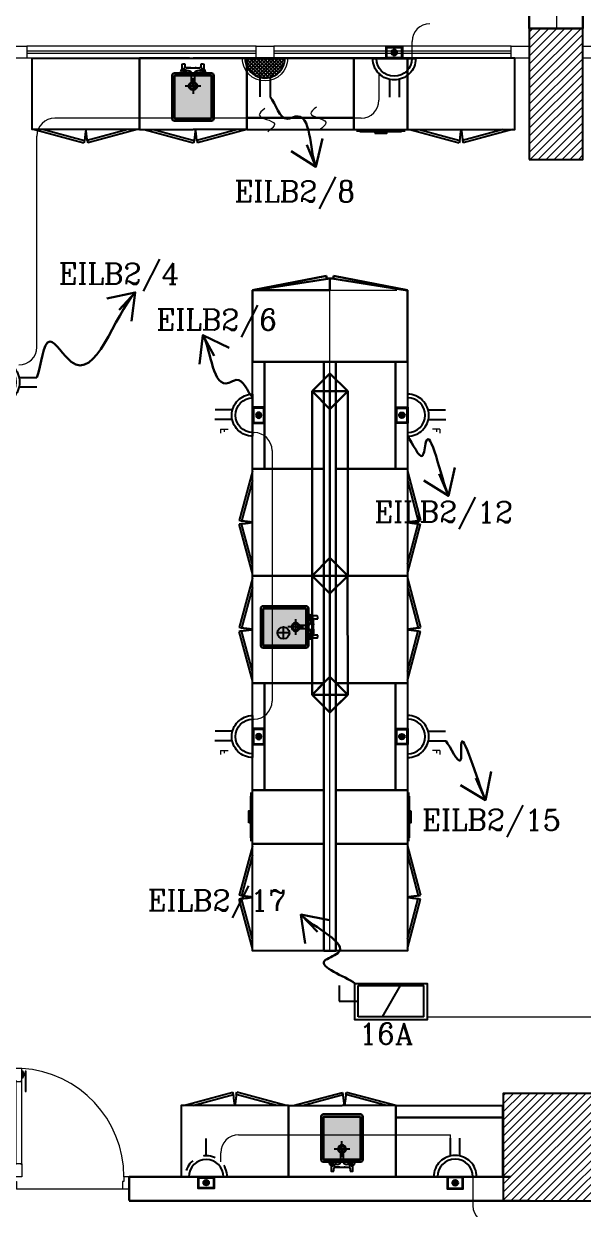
# Model space of a CAD drawing. Extents: x 1315 to 1416, y 473 to 837.
# Drawn here: x 1369.21 to 1373.91, y 527.94 to 537.9 of the extents above; entities that cross this region are included whole.
import ezdxf

# ---------------------------------------------------------------- set-up
doc = ezdxf.new("R2010")
doc.units = 0
doc.header["$MEASUREMENT"] = 0
for name, pattern in [('ACAD_ISO02W100', [15, 12, -3]), ('CENTERX2', [4, 2.5, -0.5, 0.5, -0.5]), ('DASHED', [19.05, 12.7, -6.35])]:
    doc.linetypes.add(name, pattern=pattern)
doc.layers.get('0').update_dxf_attribs({"color": 252, "linetype": 'CONTINUOUS', "lineweight": 30})
for name, color, linetype in [('-FUR', 252, 'CONTINUOUS'), ('E-SOCKETS', 6, 'CONTINUOUS'), ('LAYER8', 252, 'CONTINUOUS'), ('POWER', 1, 'CONTINUOUS'), ('SAN', 252, 'CONTINUOUS'), ('WIRING', 4, 'CONTINUOUS')]:
    doc.layers.add(name, color=color, linetype=linetype)
for name, color, linetype, lineweight in [('axis', 252, 'CENTERX2', 5), ('Column', 252, 'CONTINUOUS', 25), ('DOOR', 252, 'CONTINUOUS', 9), ('elev', 252, 'CONTINUOUS', 9), ('hatch', 252, 'CONTINUOUS', 9), ('R-SWTS-DET1', 252, 'CONTINUOUS', 5), ('Wall', 252, 'CONTINUOUS', 30), ('WINDOW', 252, 'CONTINUOUS', 5), ('WIRRING', 3, 'CONTINUOUS', 5)]:
    doc.layers.add(name, color=color, linetype=linetype, lineweight=lineweight)
doc.styles.add('ARIAL', font='arial.ttf')
doc.styles.add('E80', font='romanc.shx')
doc.dimstyles.new('DIM-100-IN', dxfattribs={"dimtxt": 0.22, "dimasz": 0.1, "dimexe": 0.15, "dimexo": 0.15, "dimgap": 0, "dimtad": 0, "dimrnd": 0.05, "dimzin": 1, "dimdsep": 46, "dimtxsty": 'ARIAL', "dimblk": 'DOT', "dimcen": 0.2, "dimclrd": 256, "dimclre": 256, "dimclrt": 23, "dimadec": 0, "dimazin": 0, "dimtfac": 1, "dimtmove": 2, "dimatfit": 2, "dimldrblk": 'OPEN90', "dimfxl": 0.15, "dimfxlon": 1, "dimtolj": 1, "dimtzin": 0, "dimlwe": -1, "dimarcsym": 0})

# ---------------------------------------------------------------- blocks, each defined once
blk = doc.blocks.new('d8')
at = {"layer": 'DOOR'}
for p, q in [((32.1195, -112.7481), (32.1195, -112.0482)), ((32.1245, -112.0482), (32.1245, -112.7481)), ((32.1711, -112.0482), (32.1711, -112.7481)), ((32.1761, -112.7481), (32.1761, -112.0482)), ((32.1311, -112.9536), (33.02, -112.9536))]:
    blk.add_line(p, q, dxfattribs=at)
for points in [[(32.0916, -112.1372), (32.0836, -112.1372), (32.0836, -111.9649), (32.0916, -111.9649)], [(32.1245, -112.0426), (32.1245, -112.0537), (32.1711, -112.0537), (32.1711, -112.0426), (32.1756, -112.0426), (32.1756, -111.9426), (32.1756, -111.9426), (32.12, -111.9426), (32.12, -112.0426)], [(32.2039, -112.1372), (32.212, -112.1372), (32.212, -111.9649), (32.2039, -111.9649)], [(32.1033, -111.9827), (32.0969, -111.9827), (32.0969, -112.0029), (32.1033, -112.0029)], [(32.1922, -111.9827), (32.1987, -111.9827), (32.1987, -112.0029), (32.1922, -112.0029)], [(32.1245, -112.7536), (32.1245, -112.7425), (32.1711, -112.7425), (32.1711, -112.7536), (32.1756, -112.7536), (32.1756, -112.8536), (32.1756, -112.8536), (32.12, -112.8536), (32.12, -112.7536)], [(32.0756, -112.9536), (32.0756, -112.8536), (32.12, -112.8536), (32.12, -112.8915), (32.1311, -112.8915), (32.1311, -112.9536)], [(33.0756, -112.9536), (33.0756, -112.8536), (33.031, -112.8536), (33.031, -112.8915), (33.0199, -112.8915), (33.02, -112.9536)]]:
    blk.add_lwpolyline(points, close=True, dxfattribs=at)
for points in [[(32.12, -112.0204), (32.1089, -112.0204), (32.1089, -111.9649), (32.12, -111.9649)], [(32.1756, -112.0204), (32.1867, -112.0204), (32.1867, -111.9649), (32.1756, -111.9649)], [(32.1089, -112.01), (32.1033, -112.01), (32.1033, -111.9755), (32.1089, -111.9755)], [(32.1867, -112.01), (32.1922, -112.01), (32.1922, -111.9755), (32.1867, -111.9755)]]:
    blk.add_lwpolyline(points, dxfattribs=at)
for points in [[(32.0916, -111.983, -1), (32.0969, -111.983), (32.0969, -111.983), (32.0969, -112.0026), (32.0969, -112.0026, -1), (32.0916, -112.0026), (32.0916, -112.0026)], [(32.1245, -112.0532), (32.1245, -112.0532, -1), (32.1245, -112.0432)], [(32.1711, -112.0532), (32.1711, -112.0532, 1), (32.1711, -112.0432)], [(32.2039, -111.983, 1), (32.1987, -111.983), (32.1987, -111.983), (32.1987, -112.0026), (32.1987, -112.0026, 1), (32.2039, -112.0026), (32.2039, -112.0026)], [(32.1245, -112.7431), (32.1245, -112.7431, 1), (32.1245, -112.7531)], [(32.1711, -112.7431), (32.1711, -112.7431, -1), (32.1711, -112.7531)]]:
    blk.add_lwpolyline(points, format="xyb", close=True, dxfattribs=at)
blk.add_circle((32.1089, -112.8425), 0.0111, dxfattribs=at)
blk.add_arc((32.1182, -112.8536), 0.9128, 360, 86.39768, dxfattribs=at)
blk = doc.blocks.new('A$C11ED6BD5')
at = {"layer": 'axis', "color": 0, "ltscale": 0.3}
blk.add_line((-8.65, 22.2), (-8.65, 24.2638), dxfattribs=at)
blk = doc.blocks.new('YY5Y5')
at = {"layer": 'SAN', "color": 1}
for p, q in [((434.16, 537.56), (433.7, 538.02)), ((434.16, 536.15), (433.7, 535.69)), ((433.83, 542.04), (433.83, 538.56)), ((435.73, 542.41), (434.2, 542.41)), ((435.58, 537.56), (436.04, 538.02)), ((435.58, 536.15), (436.04, 535.69)), ((435.73, 540.55), (435.73, 542.41)), ((436.72, 537.65), (438.25, 537.65)), ((446.18, 539.55), (436.73, 539.55)), ((440.5, 535.4), (440.5, 528.74)), ((442.4, 528.74), (442.4, 535.4)), ((443.04, 539.55), (446.16, 539.55)), ((444.65, 537.65), (446.18, 537.65)), ((447.32, 537.56), (446.86, 538.02)), ((447.32, 536.15), (446.86, 535.69)), ((447.16, 542.41), (447.16, 540.55)), ((448.69, 542.41), (447.16, 542.41)), ((448.74, 537.56), (449.2, 538.02)), ((448.74, 536.15), (449.2, 535.69)), ((449.07, 538.56), (449.07, 542.04)), ((440.87, 528.36), (442.03, 528.36))]:
    blk.add_line(p, q, dxfattribs=at)
at = {"layer": 'SAN', "color": 1, "linetype": 'Continuous'}
blk.add_line((439.23, 539.55), (439.86, 539.55), dxfattribs=at)
at = {"layer": 'SAN', "color": 2, "linetype": 'DASHED'}
for points in [[(436.06, 527.03), (446.84, 527.03)], [(441.45, 532.42), (441.45, 521.63)]]:
    blk.add_lwpolyline(points, dxfattribs=at)
at = {"layer": 'SAN', "color": 1}
for centre, radius in [((434.87, 536.85), 2), ((434.87, 536.85), 1), ((434.87, 536.85), 0.8), ((448.03, 536.85), 2), ((448.03, 536.85), 1), ((448.03, 536.85), 0.8)]:
    blk.add_circle(centre, radius, dxfattribs=at)
for centre, radius, start, end in [((434.2, 542.04), 0.375, 90, 180), ((436.73, 540.55), 1, 180, 270), ((438.25, 535.4), 2.25, 0, 90), ((444.65, 535.4), 2.25, 90, 180), ((446.16, 540.55), 1, 270, 0), ((448.69, 542.04), 0.375, 0, 90), ((441.45, 527.03), 2.86, 109.43194, 70.56806), ((441.45, 527.03), 2.08, 117.27647, 62.72353), ((440.87, 528.74), 0.375, 180, 270), ((442.03, 528.74), 0.375, 270, 360)]:
    blk.add_arc(centre, radius, start, end, dxfattribs=at)
blk = doc.blocks.new('fd')
at = {"layer": '-FUR'}
h = blk.add_hatch(color=254, dxfattribs=at)
h.paths.add_polyline_path([(1322.6636, 576.6994), (1322.3536, 576.6994), (1322.3536, 577.0594), (1322.6636, 577.0594)], flags=16)
edge = h.paths.add_edge_path()
edge.add_line((1322.6636, 576.6794), (1322.3536, 576.6794))
edge.add_arc((1322.3536, 576.6994), 0.02, 180, 270, ccw=False)
edge.add_line((1322.3336, 576.6994), (1322.3336, 577.0594))
edge.add_arc((1322.3536, 577.0594), 0.02, 90, 180, ccw=False)
edge.add_line((1322.3536, 577.0794), (1322.6636, 577.0794))
edge.add_arc((1322.6636, 577.0594), 0.02, 0, 90, ccw=False)
edge.add_line((1322.6836, 577.0594), (1322.6836, 576.6994))
edge.add_arc((1322.6636, 576.6994), 0.02, -90, 0, ccw=False)
blk.add_hatch(color=253, dxfattribs=at).paths.add_polyline_path([(1322.6636, 577.0594), (1322.6636, 576.6994), (1322.3536, 576.6994), (1322.3536, 577.0594)])
h = blk.add_hatch(color=251, dxfattribs=at)
h.paths.add_polyline_path([(1322.6337, 577.0294), (1322.6636, 577.0594), (1322.6636, 576.6994), (1322.6336, 576.7294)])
h.paths.add_polyline_path([(1322.6336, 576.7294), (1322.6636, 576.6994), (1322.3536, 576.6994), (1322.3836, 576.7294)])
h = blk.add_hatch(color=252, dxfattribs=at)
h.paths.add_polyline_path([(1322.3836, 577.0294), (1322.3536, 577.0594), (1322.6636, 577.0594), (1322.6337, 577.0294)])
h.paths.add_polyline_path([(1322.3836, 576.7294), (1322.3536, 576.6994), (1322.3536, 577.0594), (1322.3836, 577.0294)])
for p, q in [((1322.4784, 577.2056), (1322.0597, 577.2056)), ((1322.4784, 577.2056), (1322.9597, 577.2056)), ((1322.0597, 576.6056), (1322.5097, 576.6056)), ((1322.9597, 576.6056), (1322.5097, 576.6056))]:
    blk.add_line(p, q, dxfattribs=at)
at = {"layer": '-FUR', "linetype": 'ACAD_ISO02W100'}
for p, q in [((1322.0597, 577.2056), (1322.5097, 577.2056)), ((1322.9597, 577.2056), (1322.5097, 577.2056)), ((1322.0997, 576.6056), (1322.5133, 576.4948)), ((1322.177, 576.6056), (1322.5185, 576.5141)), ((1322.8824, 576.6056), (1322.541, 576.5141)), ((1322.9597, 576.6056), (1322.5462, 576.4948)), ((1322.5185, 576.5141), (1322.5133, 576.4948)), ((1322.541, 576.5141), (1322.5462, 576.4948))]:
    blk.add_line(p, q, dxfattribs=at)
for centre, start, end in [((1324.045, 576.3727), 171.26112, 174.70691), ((1321.0144, 576.3727), 5.29309, 8.73888)]:
    blk.add_arc(centre, 1.5331, start, end, dxfattribs=at)
for p, q in [((1322.0597, 577.2056), (1322.0597, 576.6056)), ((1322.9597, 577.2056), (1322.9597, 576.6056))]:
    blk.add_line(p, q)
blk.add_lwpolyline([(1322.6636, 576.6794), (1322.3536, 576.6794, -0.414214), (1322.3336, 576.6994), (1322.3336, 577.0594, -0.414214), (1322.3536, 577.0794), (1322.6636, 577.0794, -0.414214), (1322.6836, 577.0594), (1322.6836, 576.6994, -0.414214)], format="xyb", close=True)
blk.add_lwpolyline([(1322.6636, 576.6794), (1322.3536, 576.6794, -0.414214), (1322.3336, 576.6994), (1322.3336, 577.0594, -0.414214), (1322.3536, 577.0794), (1322.6636, 577.0794, -0.414214), (1322.6836, 577.0594), (1322.6836, 576.6994, -0.414214)], format="xyb", close=True)
blk.add_lwpolyline([(1322.6636, 576.6994), (1322.3536, 576.6994), (1322.3536, 577.0594), (1322.6636, 577.0594)], close=True)
at = {"extrusion": (0, 0, -1), "xscale": 0.0121000000000322, "yscale": 0.0121000000000322, "zscale": -0.0121}
blk.add_blockref('YY5Y5', (-1327.8502, 570.5947), dxfattribs=at)
blk = doc.blocks.new('juy')
blk.add_line((1322.9597, 577.2056), (1322.9597, 576.6056))
blk.add_blockref('fd', (0, 0))
blk = doc.blocks.new('5')
at = {"layer": '-FUR', "linetype": 'ACAD_ISO02W100'}
for p, q in [((41999.7885, -66320.4478), (42000.6885, -66320.4478)), ((41999.8085, -66321.0478), (42000.2221, -66321.1587)), ((41999.8858, -66321.0478), (42000.2273, -66321.1393)), ((42000.5913, -66321.0478), (42000.2498, -66321.1393)), ((42000.6685, -66321.0478), (42000.255, -66321.1587)), ((42000.2273, -66321.1393), (42000.2221, -66321.1587)), ((42000.2498, -66321.1393), (42000.255, -66321.1587))]:
    blk.add_line(p, q, dxfattribs=at)
at = {"layer": '-FUR'}
blk.add_lwpolyline([(41999.7885, -66320.4478), (42000.6885, -66320.4478), (42000.6885, -66321.0478), (41999.7885, -66321.0478)], close=True, dxfattribs=at)
at = {"layer": '-FUR', "linetype": 'ACAD_ISO02W100'}
for centre, start, end in [((42001.7538, -66321.2808), 171.26112, 174.70691), ((41998.7233, -66321.2808), 5.29309, 8.73888)]:
    blk.add_arc(centre, 1.5331, start, end, dxfattribs=at)
blk = doc.blocks.new('ba7es')
at = {"layer": '-FUR', "linetype": 'ACAD_ISO02W100'}
blk.add_line((1323.8895, 576.6578), (1322.9895, 576.6578), dxfattribs=at)
for p, q in [((1323.8895, 577.2578), (1322.9895, 577.2578)), ((1322.9895, 577.2578), (1322.9895, 576.6578)), ((1323.8895, 576.6578), (1323.8895, 577.2578)), ((1322.9895, 576.6578), (1322.9895, 576.7578)), ((1322.9895, 576.7578), (1323.8895, 576.7578))]:
    blk.add_line(p, q)
blk = doc.blocks.new('3')
at = {"layer": '-FUR', "linetype": 'ACAD_ISO02W100'}
blk.add_line((41990.0194, -66320.4802), (41990.4694, -66320.4802), dxfattribs=at)
at = {"layer": '-FUR'}
for p, q in [((41990.0394, -66321.0902), (41990.4494, -66321.0902)), ((41990.0694, -66321.0952), (41990.4194, -66321.0952))]:
    blk.add_line(p, q, dxfattribs=at)
blk.add_lwpolyline([(41990.0194, -66321.0802), (41990.4694, -66321.0802), (41990.4694, -66320.4802), (41990.0194, -66320.4802)], close=True, dxfattribs=at)
at = {"layer": '-FUR', "color": 1}
blk.add_lwpolyline([(41990.1944, -66321.1102), (41990.2944, -66321.1102), (41990.2944, -66321.1002), (41990.1944, -66321.1002)], close=True, dxfattribs=at)
blk = doc.blocks.new('vfd')
at = {"layer": '-FUR'}
h = blk.add_hatch(color=254, dxfattribs=at)
h.paths.add_polyline_path([(1316.635, 565.8296), (1316.635, 566.1396), (1316.275, 566.1396), (1316.275, 565.8296)], flags=16)
edge = h.paths.add_edge_path()
edge.add_line((1316.655, 565.8296), (1316.655, 566.1396))
edge.add_ellipse((1316.635, 566.1396), major_axis=(-0.0141, -0.0141), ratio=1, start_angle=135, end_angle=225)
edge.add_line((1316.635, 566.1596), (1316.275, 566.1596))
edge.add_ellipse((1316.275, 566.1396), major_axis=(-0.0141, -0.0141), ratio=1, start_angle=225, end_angle=315)
edge.add_line((1316.255, 566.1396), (1316.255, 565.8296))
edge.add_ellipse((1316.275, 565.8296), major_axis=(0.0141, -0.0141), ratio=1, start_angle=225, end_angle=315)
edge.add_line((1316.275, 565.8096), (1316.635, 565.8096))
edge.add_ellipse((1316.635, 565.8296), major_axis=(0.0141, -0.0141), ratio=1, start_angle=-45, end_angle=45)
blk.add_hatch(color=253, dxfattribs=at).paths.add_polyline_path([(1316.275, 565.8296), (1316.635, 565.8296), (1316.635, 566.1396), (1316.275, 566.1396)])
h = blk.add_hatch(color=251, dxfattribs=at)
h.paths.add_polyline_path([(1316.305, 565.8596), (1316.275, 565.8296), (1316.635, 565.8296), (1316.605, 565.8596)])
h.paths.add_polyline_path([(1316.605, 565.8596), (1316.635, 565.8296), (1316.635, 566.1396), (1316.605, 566.1096)])
h = blk.add_hatch(color=252, dxfattribs=at)
h.paths.add_polyline_path([(1316.305, 566.1096), (1316.275, 566.1396), (1316.275, 565.8296), (1316.305, 565.8596)])
h.paths.add_polyline_path([(1316.605, 566.1096), (1316.635, 566.1396), (1316.275, 566.1396), (1316.305, 566.1096)])
blk.add_lwpolyline([(1316.655, 565.8296), (1316.655, 566.1396, 0.414214), (1316.635, 566.1596), (1316.275, 566.1596, 0.414214), (1316.255, 566.1396), (1316.255, 565.8296, 0.414214), (1316.275, 565.8096), (1316.635, 565.8096, 0.414214)], format="xyb", close=True)
blk.add_lwpolyline([(1316.655, 565.8296), (1316.655, 566.1396, 0.414214), (1316.635, 566.1596), (1316.275, 566.1596, 0.414214), (1316.255, 566.1396), (1316.255, 565.8296, 0.414214), (1316.275, 565.8096), (1316.635, 565.8096, 0.414214)], format="xyb", close=True)
blk.add_lwpolyline([(1316.635, 565.8296), (1316.635, 566.1396), (1316.275, 566.1396), (1316.275, 565.8296)], close=True)
at = {"layer": 'LAYER8'}
for p, q in [((1316.415, 566.0346), (1316.515, 566.0346)), ((1316.465, 566.0846), (1316.465, 565.9846))]:
    blk.add_line(p, q, dxfattribs=at)
blk.add_circle((1316.465, 566.0346), 0.05, dxfattribs=at)
at = {"xscale": 0.0121, "yscale": 0.0121, "zscale": 0.0121, "rotation": 89.99999999999997}
blk.add_blockref('YY5Y5', (1322.7397, 560.6431), dxfattribs=at)
blk = doc.blocks.new('LAB 2')
h = blk.add_hatch(color=251)
h.set_gradient(color1=(255, 191, 127), color2=(255, 181, 107), one_color=1, tint=0.71)
h.paths.add_polyline_path([(993.6017, 445.0029), (993.2917, 445.0029), (993.2917, 444.6429), (993.6017, 444.6429)], flags=0)
edge = h.paths.add_edge_path(flags=17)
edge.add_line((993.6017, 445.0229), (993.2917, 445.0229))
edge.add_arc((993.2917, 445.0029), 0.02, 90, 180)
edge.add_line((993.2717, 445.0029), (993.2717, 444.6429))
edge.add_arc((993.2917, 444.6429), 0.02, 180, 270)
edge.add_line((993.2917, 444.6229), (993.6017, 444.6229))
edge.add_arc((993.6017, 444.6429), 0.02, 270, 360)
edge.add_line((993.6217, 444.6429), (993.6217, 445.0029))
edge.add_arc((993.6017, 445.0029), 0.02, 360, 450)
edge = h.paths.add_edge_path(flags=0)
edge.add_line((993.4352, 444.7099), (993.4352, 444.6293))
edge = h.paths.add_edge_path(flags=0)
edge.add_line((993.4582, 444.6293), (993.4582, 444.7099))
edge = h.paths.add_edge_path(flags=0)
edge.add_line((993.4467, 444.6653), (993.4467, 444.7959))
edge = h.paths.add_edge_path(flags=0)
edge.add_line((993.5119, 444.7306), (993.3814, 444.7306))
edge = h.paths.add_edge_path(flags=0)
edge.add_arc((993.4467, 444.7306), 0.0346, -70.56806, 250.56806, ccw=False)
edge = h.paths.add_edge_path(flags=0)
edge.add_arc((993.4467, 444.7306), 0.0251, -62.72353, 242.72353, ccw=False)
edge = h.paths.add_edge_path(flags=0)
edge.add_arc((993.4397, 444.7099), 0.00454, 90, 180, ccw=False)
edge = h.paths.add_edge_path(flags=0)
edge.add_arc((993.4537, 444.7099), 0.00454, 0, 90, ccw=False)
edge = h.paths.add_edge_path(flags=0)
edge.add_line((993.4537, 444.7145), (993.4397, 444.7145))
edge = h.paths.add_edge_path(flags=16)
edge.add_arc((993.367, 444.6117), 0.0121, 0, 360, ccw=False)
edge = h.paths.add_edge_path(flags=16)
edge.add_line((993.5177, 444.6203), (993.5122, 444.6258))
edge = h.paths.add_edge_path(flags=16)
edge.add_line((993.5349, 444.6203), (993.5404, 444.6258))
edge = h.paths.add_edge_path(flags=16)
edge.add_line((993.3585, 444.6203), (993.3529, 444.6258))
edge = h.paths.add_edge_path(flags=16)
edge.add_line((993.3756, 444.6203), (993.3812, 444.6258))
h = blk.add_hatch(color=251)
h.set_gradient(color1=(255, 191, 127), color2=(255, 181, 107), one_color=1, tint=0.71)
edge = h.paths.add_edge_path(flags=17)
edge.add_line((993.6017, 445.0229), (993.2917, 445.0229))
edge.add_arc((993.2917, 445.0029), 0.02, 90, 180)
edge.add_line((993.2717, 445.0029), (993.2717, 444.6429))
edge.add_arc((993.2917, 444.6429), 0.02, 180, 270)
edge.add_line((993.2917, 444.6229), (993.6017, 444.6229))
edge.add_arc((993.6017, 444.6429), 0.02, 270, 360)
edge.add_line((993.6217, 444.6429), (993.6217, 445.0029))
edge.add_arc((993.6017, 445.0029), 0.02, 360, 450)
h.paths.add_polyline_path([(993.6017, 445.0029), (993.2917, 445.0029), (993.2917, 444.6429), (993.6017, 444.6429)], flags=0)
edge = h.paths.add_edge_path(flags=0)
edge.add_line((993.4352, 444.7099), (993.4352, 444.6293))
edge = h.paths.add_edge_path(flags=0)
edge.add_line((993.4582, 444.6293), (993.4582, 444.7099))
edge = h.paths.add_edge_path(flags=0)
edge.add_line((993.4467, 444.6653), (993.4467, 444.7959))
edge = h.paths.add_edge_path(flags=0)
edge.add_line((993.5119, 444.7306), (993.3814, 444.7306))
edge = h.paths.add_edge_path(flags=0)
edge.add_arc((993.4467, 444.7306), 0.0346, -70.56806, 250.56806, ccw=False)
edge = h.paths.add_edge_path(flags=0)
edge.add_arc((993.4467, 444.7306), 0.0251, -62.72353, 242.72353, ccw=False)
edge = h.paths.add_edge_path(flags=0)
edge.add_arc((993.4397, 444.7099), 0.00454, 90, 180, ccw=False)
edge = h.paths.add_edge_path(flags=0)
edge.add_arc((993.4537, 444.7099), 0.00454, 0, 90, ccw=False)
edge = h.paths.add_edge_path(flags=0)
edge.add_line((993.4537, 444.7145), (993.4397, 444.7145))
edge = h.paths.add_edge_path(flags=16)
edge.add_arc((993.367, 444.6117), 0.0121, 0, 360, ccw=False)
edge = h.paths.add_edge_path(flags=16)
edge.add_line((993.5177, 444.6203), (993.5122, 444.6258))
edge = h.paths.add_edge_path(flags=16)
edge.add_line((993.5349, 444.6203), (993.5404, 444.6258))
edge = h.paths.add_edge_path(flags=16)
edge.add_line((993.3585, 444.6203), (993.3529, 444.6258))
edge = h.paths.add_edge_path(flags=16)
edge.add_line((993.3756, 444.6203), (993.3812, 444.6258))
h = blk.add_hatch(color=251)
h.set_gradient(color1=(255, 191, 127), color2=(255, 181, 107), one_color=1, tint=0.71)
edge = h.paths.add_edge_path(flags=16)
edge.add_line((993.6017, 445.0229), (993.2917, 445.0229))
edge.add_arc((993.2917, 445.0029), 0.02, 90, 180)
edge.add_line((993.2717, 445.0029), (993.2717, 444.6429))
edge.add_arc((993.2917, 444.6429), 0.02, 180, 270)
edge.add_line((993.2917, 444.6229), (993.6017, 444.6229))
edge.add_arc((993.6017, 444.6429), 0.02, 270, 360)
edge.add_line((993.6217, 444.6429), (993.6217, 445.0029))
edge.add_arc((993.6017, 445.0029), 0.02, 360, 450)
edge = h.paths.add_edge_path()
edge.add_arc((993.367, 444.6117), 0.0242, 0, 360, ccw=False)
edge = h.paths.add_edge_path(flags=16)
edge.add_arc((993.367, 444.6117), 0.0121, 0, 360, ccw=False)
edge = h.paths.add_edge_path(flags=16)
edge.add_arc((993.367, 444.6117), 0.00968, 0, 360, ccw=False)
edge = h.paths.add_edge_path(flags=16)
edge.add_line((993.3585, 444.6203), (993.3529, 444.6258))
edge = h.paths.add_edge_path(flags=16)
edge.add_line((993.3585, 444.6032), (993.3529, 444.5976))
edge = h.paths.add_edge_path(flags=16)
edge.add_line((993.3756, 444.6203), (993.3812, 444.6258))
edge = h.paths.add_edge_path(flags=16)
edge.add_line((993.3756, 444.6032), (993.3812, 444.5976))
h = blk.add_hatch(color=251)
h.set_gradient(color1=(255, 191, 127), color2=(255, 181, 107), one_color=1, tint=0.71)
edge = h.paths.add_edge_path(flags=16)
edge.add_line((993.6017, 445.0229), (993.2917, 445.0229))
edge.add_arc((993.2917, 445.0029), 0.02, 90, 180)
edge.add_line((993.2717, 445.0029), (993.2717, 444.6429))
edge.add_arc((993.2917, 444.6429), 0.02, 180, 270)
edge.add_line((993.2917, 444.6229), (993.6017, 444.6229))
edge.add_arc((993.6017, 444.6429), 0.02, 270, 360)
edge.add_line((993.6217, 444.6429), (993.6217, 445.0029))
edge.add_arc((993.6017, 445.0029), 0.02, 360, 450)
edge = h.paths.add_edge_path()
edge.add_arc((993.5263, 444.6117), 0.0242, 0, 360, ccw=False)
edge = h.paths.add_edge_path(flags=16)
edge.add_arc((993.5263, 444.6117), 0.0121, 0, 360, ccw=False)
edge = h.paths.add_edge_path(flags=16)
edge.add_arc((993.5263, 444.6117), 0.00968, 0, 360, ccw=False)
edge = h.paths.add_edge_path(flags=16)
edge.add_line((993.5177, 444.6203), (993.5122, 444.6258))
edge = h.paths.add_edge_path(flags=16)
edge.add_line((993.5177, 444.6032), (993.5122, 444.5976))
edge = h.paths.add_edge_path(flags=16)
edge.add_line((993.5349, 444.6203), (993.5404, 444.6258))
edge = h.paths.add_edge_path(flags=16)
edge.add_line((993.5349, 444.6032), (993.5404, 444.5976))
h = blk.add_hatch(color=251)
h.set_gradient(color1=(255, 191, 127), color2=(255, 181, 107), one_color=1, tint=0.71)
edge = h.paths.add_edge_path(flags=16)
edge.add_line((993.6017, 445.0229), (993.2917, 445.0229))
edge.add_arc((993.2917, 445.0029), 0.02, 90, 180)
edge.add_line((993.2717, 445.0029), (993.2717, 444.6429))
edge.add_arc((993.2917, 444.6429), 0.02, 180, 270)
edge.add_line((993.2917, 444.6229), (993.6017, 444.6229))
edge.add_arc((993.6017, 444.6429), 0.02, 270, 360)
edge.add_line((993.6217, 444.6429), (993.6217, 445.0029))
edge.add_arc((993.6017, 445.0029), 0.02, 360, 450)
edge = h.paths.add_edge_path(flags=0)
edge.add_line((993.4352, 444.7099), (993.4352, 444.6293))
edge = h.paths.add_edge_path()
edge.add_arc((993.4079, 444.6293), 0.0272, 270, 360, ccw=False)
h = blk.add_hatch(color=251)
h.set_gradient(color1=(255, 191, 127), color2=(255, 181, 107), one_color=1, tint=0.71)
edge = h.paths.add_edge_path(flags=16)
edge.add_line((993.6017, 445.0229), (993.2917, 445.0229))
edge.add_arc((993.2917, 445.0029), 0.02, 90, 180)
edge.add_line((993.2717, 445.0029), (993.2717, 444.6429))
edge.add_arc((993.2917, 444.6429), 0.02, 180, 270)
edge.add_line((993.2917, 444.6229), (993.6017, 444.6229))
edge.add_arc((993.6017, 444.6429), 0.02, 270, 360)
edge.add_line((993.6217, 444.6429), (993.6217, 445.0029))
edge.add_arc((993.6017, 445.0029), 0.02, 360, 450)
edge = h.paths.add_edge_path(flags=0)
edge.add_line((993.4582, 444.6293), (993.4582, 444.7099))
edge = h.paths.add_edge_path()
edge.add_arc((993.4854, 444.6293), 0.0272, 180, 270, ccw=False)
h = blk.add_hatch(color=251)
h.set_gradient(color1=(255, 191, 127), color2=(255, 181, 107), one_color=1, tint=0.71)
edge = h.paths.add_edge_path(flags=16)
edge.add_line((993.6017, 445.0229), (993.2917, 445.0229))
edge.add_arc((993.2917, 445.0029), 0.02, 90, 180)
edge.add_line((993.2717, 445.0029), (993.2717, 444.6429))
edge.add_arc((993.2917, 444.6429), 0.02, 180, 270)
edge.add_line((993.2917, 444.6229), (993.6017, 444.6229))
edge.add_arc((993.6017, 444.6429), 0.02, 270, 360)
edge.add_line((993.6217, 444.6429), (993.6217, 445.0029))
edge.add_arc((993.6017, 445.0029), 0.02, 360, 450)
h.paths.add_polyline_path([(993.6017, 445.0029), (993.2917, 445.0029), (993.2917, 444.6429), (993.6017, 444.6429)], flags=0)
edge = h.paths.add_edge_path(flags=17)
edge.add_line((993.6017, 445.0229), (993.2917, 445.0229))
edge.add_arc((993.2917, 445.0029), 0.02, 90, 180)
edge.add_line((993.2717, 445.0029), (993.2717, 444.6429))
edge.add_arc((993.2917, 444.6429), 0.02, 180, 270)
edge.add_line((993.2917, 444.6229), (993.6017, 444.6229))
edge.add_arc((993.6017, 444.6429), 0.02, 270, 360)
edge.add_line((993.6217, 444.6429), (993.6217, 445.0029))
edge.add_arc((993.6017, 445.0029), 0.02, 360, 450)
edge = h.paths.add_edge_path(flags=0)
edge.add_line((993.4352, 444.7099), (993.4352, 444.6293))
edge = h.paths.add_edge_path(flags=0)
edge.add_line((993.4582, 444.6293), (993.4582, 444.7099))
edge = h.paths.add_edge_path(flags=0)
edge.add_line((993.4467, 444.6653), (993.4467, 444.7959))
edge = h.paths.add_edge_path(flags=0)
edge.add_line((993.5119, 444.7306), (993.3814, 444.7306))
edge = h.paths.add_edge_path(flags=0)
edge.add_arc((993.4467, 444.7306), 0.0346, -70.56806, 250.56806, ccw=False)
edge = h.paths.add_edge_path(flags=0)
edge.add_arc((993.4467, 444.7306), 0.0251, -62.72353, 242.72353, ccw=False)
edge = h.paths.add_edge_path(flags=0)
edge.add_arc((993.4397, 444.7099), 0.00454, 90, 180, ccw=False)
edge = h.paths.add_edge_path(flags=0)
edge.add_arc((993.4537, 444.7099), 0.00454, 0, 90, ccw=False)
edge = h.paths.add_edge_path(flags=0)
edge.add_line((993.4537, 444.7145), (993.4397, 444.7145))
edge = h.paths.add_edge_path(flags=16)
edge.add_arc((993.5263, 444.6117), 0.0121, 0, 360, ccw=False)
edge = h.paths.add_edge_path(flags=16)
edge.add_arc((993.367, 444.6117), 0.0121, 0, 360, ccw=False)
edge = h.paths.add_edge_path(flags=16)
edge.add_line((993.5177, 444.6203), (993.5122, 444.6258))
edge = h.paths.add_edge_path(flags=16)
edge.add_line((993.5349, 444.6203), (993.5404, 444.6258))
edge = h.paths.add_edge_path(flags=16)
edge.add_line((993.3585, 444.6203), (993.3529, 444.6258))
edge = h.paths.add_edge_path(flags=16)
edge.add_line((993.3756, 444.6203), (993.3812, 444.6258))
at = {"color": 251}
for p, q in [((994.5461, 451.9968), (994.6461, 451.9968)), ((994.5461, 451.9968), (994.5461, 447.3948)), ((994.6461, 447.3952), (994.6461, 451.9968)), ((994.5963, 449.995), (994.4463, 449.845)), ((994.5963, 449.995), (994.4463, 449.845)), ((994.7463, 449.845), (994.5963, 449.995)), ((994.5963, 449.845), (994.5963, 449.995)), ((994.7463, 449.845), (994.5963, 449.995)), ((994.4463, 449.845), (994.5461, 449.9448)), ((994.6461, 449.9452), (994.7463, 449.845)), ((994.4463, 449.845), (994.7463, 449.845)), ((994.5963, 449.695), (994.4463, 449.845)), ((994.4463, 449.845), (994.7463, 449.845)), ((994.5963, 449.845), (994.4463, 449.845)), ((994.4463, 449.845), (994.5963, 449.845)), ((994.4463, 449.845), (994.7463, 449.845)), ((994.5963, 449.695), (994.4463, 449.845)), ((994.4463, 448.845), (994.4463, 449.845)), ((994.4463, 449.845), (994.7463, 449.845)), ((994.5461, 449.7452), (994.4463, 449.845)), ((994.7463, 449.845), (994.5963, 449.695)), ((994.5963, 448.995), (994.5963, 449.845)), ((994.5963, 449.845), (994.7463, 449.845)), ((994.5963, 449.845), (994.5963, 449.695)), ((994.7463, 449.845), (994.5963, 449.695)), ((994.6481, 449.7468), (994.7463, 449.845)), ((994.7463, 449.845), (994.7445, 448.8468)), ((994.5963, 448.995), (994.4463, 448.845)), ((994.5963, 448.845), (994.5963, 448.995)), ((994.7463, 448.845), (994.5963, 448.995)), ((994.7463, 448.845), (994.4463, 448.845)), ((994.5963, 448.695), (994.4463, 448.845)), ((994.4463, 448.845), (994.7463, 448.845)), ((994.4463, 447.295), (994.4463, 448.845)), ((994.6461, 448.8468), (994.5961, 448.8468)), ((994.5963, 448.845), (994.5963, 448.695)), ((994.5963, 448.695), (994.7463, 448.845)), ((994.5963, 448.845), (994.5963, 447.145)), ((994.7463, 448.845), (994.7463, 447.295)), ((994.5963, 447.445), (994.5963, 448.295)), ((994.5963, 447.445), (994.4463, 447.295)), ((994.5963, 447.295), (994.5963, 447.445)), ((994.7463, 447.295), (994.5963, 447.445)), ((994.7463, 447.295), (994.4463, 447.295)), ((994.5963, 447.145), (994.4463, 447.295)), ((994.4463, 447.295), (994.7463, 447.295)), ((994.5963, 447.295), (994.5963, 447.145)), ((994.5963, 447.145), (994.7463, 447.295)), ((993.9461, 447.0468), (993.9461, 446.4468)), ((993.9461, 447.0468), (995.2461, 447.0468)), ((995.2461, 446.4468), (995.2461, 447.0468)), ((993.9461, 446.4468), (994.5961, 446.4468)), ((993.9461, 446.4468), (994.5661, 446.3268)), ((993.9461, 446.4468), (993.9661, 446.4468)), ((993.9661, 446.4468), (994.5961, 446.3468)), ((994.5961, 446.4468), (994.5961, 446.3468)), ((995.2261, 446.4468), (994.6111, 446.3468)), ((995.2461, 446.4468), (994.6261, 446.3268)), ((995.2461, 446.4468), (995.2261, 446.4468)), ((994.5961, 446.3468), (994.5661, 446.3468)), ((994.5661, 446.3468), (994.5661, 446.3268)), ((994.5961, 446.3468), (994.6261, 446.3468)), ((994.6261, 446.3468), (994.6261, 446.3268))]:
    blk.add_line(p, q, dxfattribs=at)
at = {"layer": 'elev', "color": 251, "linetype": 'Continuous'}
for p, q in [((994.0361, 451.9968), (995.1561, 451.9968)), ((994.5961, 451.9968), (994.5961, 446.3787)), ((994.0361, 446.4468), (995.1561, 446.4468))]:
    blk.add_line(p, q, dxfattribs=at)
at = {"color": 251}
blk.add_blockref('juy', (-327.8115, -123.3088), dxfattribs=at)
at = {"color": 251, "xscale": -1}
for name, p in [('ba7es', (2319.0377, -123.361)), ('vfd', (2310.6705, -116.7088))]:
    blk.add_blockref(name, p, dxfattribs=at)
for name, p, rotation in [('ba7es', (417.2883, -873.2427), 270), ('ba7es', (1571.9039, 1773.6363), 90), ('ba7es', (417.2883, -875.9427), 270), ('ba7es', (1571.9039, 1770.9363), 90), ('juy', (-329.062, 1021.7024), 180)]:
    blk.add_blockref(name, p, dxfattribs=dict(at, rotation=rotation))
at = {"color": 251, "rotation": 179.999999999975}
blk.add_blockref('ba7es', (2317.7873, 1021.7546), dxfattribs=at)
at = {"layer": 'Wall', "color": 251, "lineweight": 20}
blk.add_blockref('5', (-41006.4403, 66774.3446), dxfattribs=at)
at = {"layer": 'Wall', "color": 251, "lineweight": 20, "xscale": -1}
for name, p, rotation in [('5', (67314.9939, -41548.6917), 270), ('5', (-65325.8018, 42451.7853), 90), ('5', (67314.9939, -41550.9417), 270), ('5', (-65325.8018, 42449.5353), 90), ('5', (67314.9939, -41551.8417), 270), ('5', (-65325.8018, 42448.6353), 90), ('5', (-41007.6908, -65875.9511), 180), ('3', (-40995.2217, -65875.9834), 180)]:
    blk.add_blockref(name, p, dxfattribs=dict(at, rotation=rotation))
at = {"layer": 'Wall', "color": 251, "lineweight": 20}
for name, p, rotation in [('3', (67315.0263, 42441.1162), 270), ('3', (-65325.8341, -41539.3726), 90), ('5', (42995.9363, -65875.9511), 179.999999999975)]:
    blk.add_blockref(name, p, dxfattribs=dict(at, rotation=rotation))
blk = doc.blocks.new('LOAD BREAK SWITCH IP')
at = {"layer": 'E-SOCKETS', "color": 6}
for p, q in [((1958.3192, -128.1367), (1958.3192, -128.2674)), ((1958.4787, -128.1367), (1959.0313, -128.1367)), ((1958.4787, -128.3981), (1958.4787, -128.1367)), ((1959.0313, -128.3981), (1959.0313, -128.1367)), ((1958.3192, -128.2674), (1958.4787, -128.2674)), ((1959.0313, -128.3981), (1958.4787, -128.3981))]:
    blk.add_line(p, q, dxfattribs=at)
at = {"layer": 'E-SOCKETS', "color": 3}
blk.add_line((1958.8305, -128.1367), (1958.6795, -128.3981), dxfattribs=at)
at = {"layer": 'E-SOCKETS', "color": 7}
blk.add_lwpolyline([(1958.4509, -128.118), (1959.0586, -128.118), (1959.0586, -128.4243), (1958.4509, -128.4243)], close=True, dxfattribs=at)
blk = doc.blocks.new('DOUBLEX POWER SOCKET')
at = {"layer": 'POWER', "ltscale": 0.05}
h = blk.add_hatch(dxfattribs=at)
h.set_pattern_fill('ANSI37', color=213, scale=0.000177778, angle=-90, style=0)
h.set_pattern_definition([(135, (-134.804893, -140.661473), (0.0117851071, 0.0117851071), []), (45, (-134.804893, -140.661473), (0.0117851071, -0.0117851071), [])])
edge = h.paths.add_edge_path()
edge.add_line((112.7598, -131.9321), (112.4931, -131.9321))
edge.add_ellipse((112.6264, -131.9321), major_axis=(0.1333, 0), ratio=1, start_angle=0.00923, end_angle=180.00923, ccw=False)
at = {"color": 7}
blk.add_arc((112.6264, -131.9321), 0.1515, 0, 180, dxfattribs=at)
at = {"layer": 'POWER', "color": 6}
for p, q in [((112.5918, -131.8033), (112.5918, -131.6747)), ((112.6611, -131.8033), (112.6611, -131.6747)), ((112.8264, -131.9321), (112.4264, -131.9321))]:
    blk.add_line(p, q, dxfattribs=at)
at = {"layer": 'POWER', "color": 6, "extrusion": (0, 0, -1)}
blk.add_ellipse((112.6264, -131.9321), major_axis=(0.1333, 0), ratio=1, start_param=3.141431, end_param=6.283024, dxfattribs=at)
blk = doc.blocks.new('DOPLEX SOCKET WP')
at = {"layer": 'E-SOCKETS'}
blk.add_hatch(color=2, dxfattribs=at).paths.add_polyline_path([(48.2533, -124.2906, -1), (48.301, -124.2906, -1)])
at = {"layer": 'E-SOCKETS', "color": 2}
for p, q in [((48.2373, -124.0647), (48.2373, -123.9156)), ((48.3173, -124.0647), (48.3173, -123.9156)), ((48.0968, -124.2406), (48.4575, -124.2406)), ((48.1027, -124.2406), (48.4515, -124.2406))]:
    blk.add_line(p, q, dxfattribs=at)
for points in [[(48.3454, -124.2406), (48.2089, -124.2406), (48.2089, -124.3406), (48.3454, -124.3406)], [(48.3388, -124.2471), (48.2154, -124.2471), (48.2154, -124.3341), (48.3388, -124.3341)]]:
    blk.add_lwpolyline(points, close=True, dxfattribs=at)
blk.add_circle((48.2771, -124.2906), 0.0239, dxfattribs=at)
at = {"layer": 'E-SOCKETS', "color": 7, "linetype": 'DASHED'}
blk.add_arc((48.2771, -124.2406), 0.1804, 0, 180, dxfattribs=at)
at = {"layer": 'E-SOCKETS', "color": 2}
blk.add_arc((48.2771, -124.2406), 0.1491, 0, 180, dxfattribs=at)
blk = doc.blocks.new('_Dot')
at = {"color": 0, "linetype": 'ByBlock', "lineweight": -2}
blk.add_line((-0.5, 0), (-1, 0), dxfattribs=at)
at = {"color": 0, "linetype": 'ByBlock', "const_width": 0.5}
blk.add_lwpolyline([(-0.25, 0, 1), (0.25, 0, 1)], format="xyb", close=True, dxfattribs=at)
blk = doc.blocks.new('220v wp')
at = {"layer": 'E-SOCKETS'}
blk.add_hatch(color=2, dxfattribs=at).paths.add_polyline_path([(384917, 119867, 1), (384851, 119867, 1)])
at = {"layer": 'E-SOCKETS', "color": 2}
for p, q in [((384884, 120186), (384884, 120393)), ((385134, 119936), (384634, 119936)), ((385126, 119936), (384642, 119936))]:
    blk.add_line(p, q, dxfattribs=at)
for points in [[(384789, 119936), (384978, 119936), (384978, 119798), (384789, 119798)], [(384798, 119927), (384969, 119927), (384969, 119807), (384798, 119807)]]:
    blk.add_lwpolyline(points, close=True, dxfattribs=at)
blk.add_circle((384884, 119867), 33.1, dxfattribs=at)
at = {"layer": 'E-SOCKETS', "color": 7, "linetype": 'DASHED'}
blk.add_arc((384884, 119936), 250, 0, 180, dxfattribs=at)
at = {"layer": 'E-SOCKETS', "color": 2}
blk.add_arc((384884, 119936), 207, 0, 180, dxfattribs=at)
blk = doc.blocks.new('DOUBLEX SOCKET FLOOR MOUNTED')
at = {"layer": 'E-SOCKETS'}
blk.add_hatch(color=2, dxfattribs=at).paths.add_polyline_path([(-93.2312, -55.9052, 1), (-93.278, -55.9052, 1)])
at = {"layer": 'E-SOCKETS', "color": 2}
for p, q in [((-93.3011, -55.6865), (-93.3011, -55.5404)), ((-93.2194, -55.6838), (-93.2194, -55.5377)), ((-93.0778, -55.8562), (-93.4313, -55.8562))]:
    blk.add_line(p, q, dxfattribs=at)
for points in [[(-93.3214, -55.8562), (-93.1877, -55.8562), (-93.1877, -55.9542), (-93.3214, -55.9542)], [(-93.315, -55.8626), (-93.1941, -55.8626), (-93.1941, -55.9478), (-93.315, -55.9478)]]:
    blk.add_lwpolyline(points, close=True, dxfattribs=at)
blk.add_circle((-93.2546, -55.9052), 0.0234, dxfattribs=at)
at = {"layer": 'E-SOCKETS', "color": 7, "linetype": 'DASHED'}
blk.add_arc((-93.2546, -55.8562), 0.1767, 0, 180, dxfattribs=at)
at = {"layer": 'E-SOCKETS', "color": 2}
blk.add_arc((-93.2546, -55.8562), 0.1461, 0, 180, dxfattribs=at)
at = {"layer": 'WIRING', "color": 1, "extrusion": (5.9614e-05, -0.021173, 0.999776), "style": 'E80'}
blk.add_text('F', height=0.063, dxfattribs=at).set_placement((-93.3047, -55.3736, 1.1727))

msp = doc.modelspace()

# ---------------------------------------------------------------- hatches: boundary and pattern name
at = {"layer": 'hatch'}
h = msp.add_hatch(dxfattribs=at)
h.set_pattern_fill('ANSI31', color=256, scale=0.015, style=0)
h.set_pattern_definition([(45, (1565.66078, 199.440416), (-0.0336759605, 0.0336759605), [])])
h.paths.add_polyline_path([(1373.4536, 536.7625), (1373.9036, 536.7625), (1373.9036, 537.8626), (1373.4536, 537.8626)])
h = msp.add_hatch(dxfattribs=at)
h.set_pattern_fill('ANSI31', color=256, scale=0.015, style=0)
h.set_pattern_definition([(45, (1600.66848, 205.79049), (-0.0336759605, 0.0336759605), [])])
h.paths.add_polyline_path([(1373.2363, 528.0126), (1374.1363, 528.0126), (1374.1363, 528.9126), (1373.2363, 528.9126)])

# ---------------------------------------------------------------- linework, layer by layer
at = {"layer": 'Column'}
for points in [[(1373.4536, 536.7625), (1373.9036, 536.7625), (1373.9036, 537.8626), (1373.4536, 537.8626)], [(1373.2363, 528.0126), (1374.1363, 528.0126), (1374.1363, 528.9126), (1373.2363, 528.9126)]]:
    msp.add_lwpolyline(points, close=True, dxfattribs=at)
at = {"layer": 'elev', "linetype": 'Continuous'}
for points in [[(1369.0865, 537.7126), (1369.2365, 537.7126), (1369.2365, 537.6126), (1369.0865, 537.6126)], [(1371.1613, 537.7126), (1371.3113, 537.7126), (1371.3113, 537.6126), (1371.1613, 537.6126)], [(1373.3036, 537.7126), (1373.4536, 537.7126), (1373.4536, 537.6126), (1373.3036, 537.6126)], [(1373.9036, 537.7126), (1374.0536, 537.7126), (1374.0536, 537.6126), (1373.9036, 537.6126)]]:
    msp.add_lwpolyline(points, close=True, dxfattribs=at)
at = {"layer": 'Wall', "linetype": 'Continuous'}
for p, q in [((1373.2973, 528.213), (1370.0963, 528.213)), ((1370.0963, 528.213), (1370.0963, 528.0132)), ((1370.0963, 528.0129), (1373.4613, 528.0129))]:
    msp.add_line(p, q, dxfattribs=at)
msp.add_lwpolyline([(1373.4536, 537.8626), (1373.9036, 537.8626), (1373.9036, 538.7126), (1373.4536, 538.7126)], close=True, dxfattribs=at)
at = {"layer": 'WINDOW', "linetype": 'Continuous'}
for p, q in [((1371.1613, 537.7126), (1369.2365, 537.7126)), ((1371.1613, 537.6726), (1369.2365, 537.6726)), ((1371.1613, 537.6526), (1369.2365, 537.6526)), ((1373.3036, 537.7126), (1371.3113, 537.7126)), ((1373.3036, 537.6726), (1371.3113, 537.6726)), ((1373.3036, 537.6526), (1371.3113, 537.6526)), ((1371.1613, 537.6126), (1369.2365, 537.6126)), ((1373.3036, 537.6126), (1371.3113, 537.6126))]:
    msp.add_line(p, q, dxfattribs=at)
at = {"layer": 'WIRRING', "color": 3}
for p, q in [((1372.4701, 537.6102), (1372.4701, 537.7522)), ((1372.1927, 537.4834), (1372.1927, 537.2585)), ((1369.3213, 535.1847), (1369.3213, 536.9585)), ((1371.1342, 534.4665), (1371.1454, 534.4665)), ((1371.1342, 532.0587), (1371.1454, 532.0587)), ((1375.2969, 529.5546), (1372.5979, 529.5546)), ((1372.9817, 528.2129), (1372.9817, 527.9688))]:
    msp.add_line(p, q, dxfattribs=at)
at = {"layer": 'WIRRING'}
for p, q in [((1371.2231, 537.1085), (1369.4713, 537.1085)), ((1372.0427, 537.1085), (1371.6879, 537.1085)), ((1371.2954, 534.3165), (1371.2954, 532.2087)), ((1372.7928, 528.5378), (1372.7928, 528.5662))]:
    msp.add_line(p, q, dxfattribs=at)
at = {"layer": 'WIRRING', "linetype": 'Continuous'}
for p, q in [((1371.015, 528.5662), (1372.7928, 528.5662)), ((1370.865, 528.3404), (1370.865, 528.4162))]:
    msp.add_line(p, q, dxfattribs=at)
at = {"layer": 'WIRRING', "color": 3}
for centre, start, end in [((1372.6201, 537.7522), 90, 180), ((1372.0427, 537.2585), 270, 0), ((1369.4713, 536.9585), 90, 180), ((1369.1713, 535.1847), 270, 0), ((1371.1454, 534.3165), 0, 90), ((1371.1454, 532.2087), 270, 0), ((1373.1317, 527.9688), 180, 270)]:
    msp.add_arc(centre, 0.15, start, end, dxfattribs=at)
at = {"layer": 'WIRRING', "linetype": 'Continuous'}
msp.add_arc((1371.015, 528.4162), 0.15, 90, 180, dxfattribs=at)
at = {"layer": 'WIRRING', "color": 3}
for points in [[(1371.2355, 537.1899), (1371.1887, 537.1353), (1371.3152, 537.0619), (1371.2605, 536.9948)], [(1371.6672, 537.2023), (1371.6203, 537.1476), (1371.7468, 537.0743), (1371.6922, 537.0071)]]:
    msp.add_spline(points, degree=3, dxfattribs=at)

# ---------------------------------------------------------------- block references
at = {"color": 3, "xscale": -1, "rotation": 180}
msp.add_blockref('LAB 2', (377.1854, 982.1093), dxfattribs=at)
at = {"layer": 'axis'}
msp.add_blockref('A$C11ED6BD5', (1382.3363, 515.6626), dxfattribs=at)
at = {"layer": 'E-SOCKETS', "xscale": 0.0007069318784261, "yscale": 0.0007069318784261, "zscale": 0.0007069318784261}
msp.add_blockref('220v wp', (1098.656, 443.4261), dxfattribs=at)
at = {"layer": 'R-SWTS-DET1', "linetype": 'Continuous'}
msp.add_blockref('d8', (1337.0207, 641.0668), dxfattribs=at)
at = {"layer": 'WIRRING', "linetype": 'Continuous', "xscale": -1}
for name, p, rotation in [('DOPLEX SOCKET WP', (1324.0438, 413.3696), 180), ('DOPLEX SOCKET WP', (1493.2369, 486.6127), 270), ('DOUBLEX SOCKET FLOOR MOUNTED', (1315.278, 441.358), 90), ('DOUBLEX SOCKET FLOOR MOUNTED', (1315.278, 438.658), 90)]:
    msp.add_blockref(name, p, dxfattribs=dict(at, rotation=rotation))
at = {"layer": 'WIRRING', "linetype": 'Continuous', "xscale": -1.258540144319567, "yscale": 1.258540144319567, "zscale": 1.25854014431959, "rotation": 180}
msp.add_blockref('DOUBLEX POWER SOCKET', (1229.4915, 371.5707), dxfattribs=at)
at = {"layer": 'WIRRING', "linetype": 'Continuous', "rotation": 270}
for p in [(1428.2904, 441.358), (1428.2904, 438.658)]:
    msp.add_blockref('DOUBLEX SOCKET FLOOR MOUNTED', p, dxfattribs=at)
at = {"layer": 'WIRRING', "linetype": 'Continuous'}
for name, p in [('LOAD BREAK SWITCH IP', (-586.4607, 657.9571)), ('DOPLEX SOCKET WP', (1324.5554, 652.4535))]:
    msp.add_blockref(name, p, dxfattribs=at)

# ---------------------------------------------------------------- texts
at = {"layer": 'WIRING', "color": 4, "extrusion": (-5.9614e-05, -0.021173, 0.999776), "style": 'E80'}
for s, p in [('EILB2/8', (1369.4639, 540.1447, -11.4393)), ('EILB2/4', (1367.9901, 539.449, -11.4246)), ('EILB2/6', (1368.8124, 539.0651, -11.4164)), ('EILB2/12', (1370.6452, 537.4559, -11.3824)), ('EILB2/15', (1371.0534, 534.87, -11.3276)), ('EILB2/17', (1368.7519, 534.1866, -11.3131))]:
    msp.add_text(s, height=0.1764, dxfattribs=at).set_placement(p)
at = {"layer": 'WIRING', "color": 7, "extrusion": (5.9614e-05, -0.021173, 0.999776), "style": 'E80'}
msp.add_text('16A', height=0.1764, dxfattribs=at).set_placement((1373.5102, 525.3446, -11.1259))

# ---------------------------------------------------------------- leaders
at = {"layer": 'WIRRING', "color": 6, "linetype": 'ByBlock', "path_type": 1}
for points in [[(1371.6639, 536.6998), (1371.4904, 537.122), (1371.4259, 537.1043), (1371.2799, 537.2886)], [(1370.1474, 535.6451), (1369.6108, 535.0611), (1369.432, 535.231), (1369.3213, 534.9301)], [(1370.7146, 535.2861), (1370.9322, 534.8849), (1370.9945, 534.9093), (1371.1342, 534.7587)], [(1372.776, 533.9346), (1372.5875, 534.3855), (1372.557, 534.2711), (1372.4342, 534.4358)], [(1373.086, 531.3786), (1372.8834, 531.8442), (1372.8756, 531.7126), (1372.7527, 531.8774)], [(1371.5383, 530.4167), (1371.8467, 530.0927), (1371.7359, 530.0274), (1371.9902, 529.8391)]]:
    msp.add_leader(points, dimstyle='DIM-100-IN', override={"dimasz": 0.2, "dimgap": 0.1, "dimtad": 0, "dimfxl": 1.25, "dimfxlon": 1}, dxfattribs=at)

doc.saveas('drawing.dxf')
